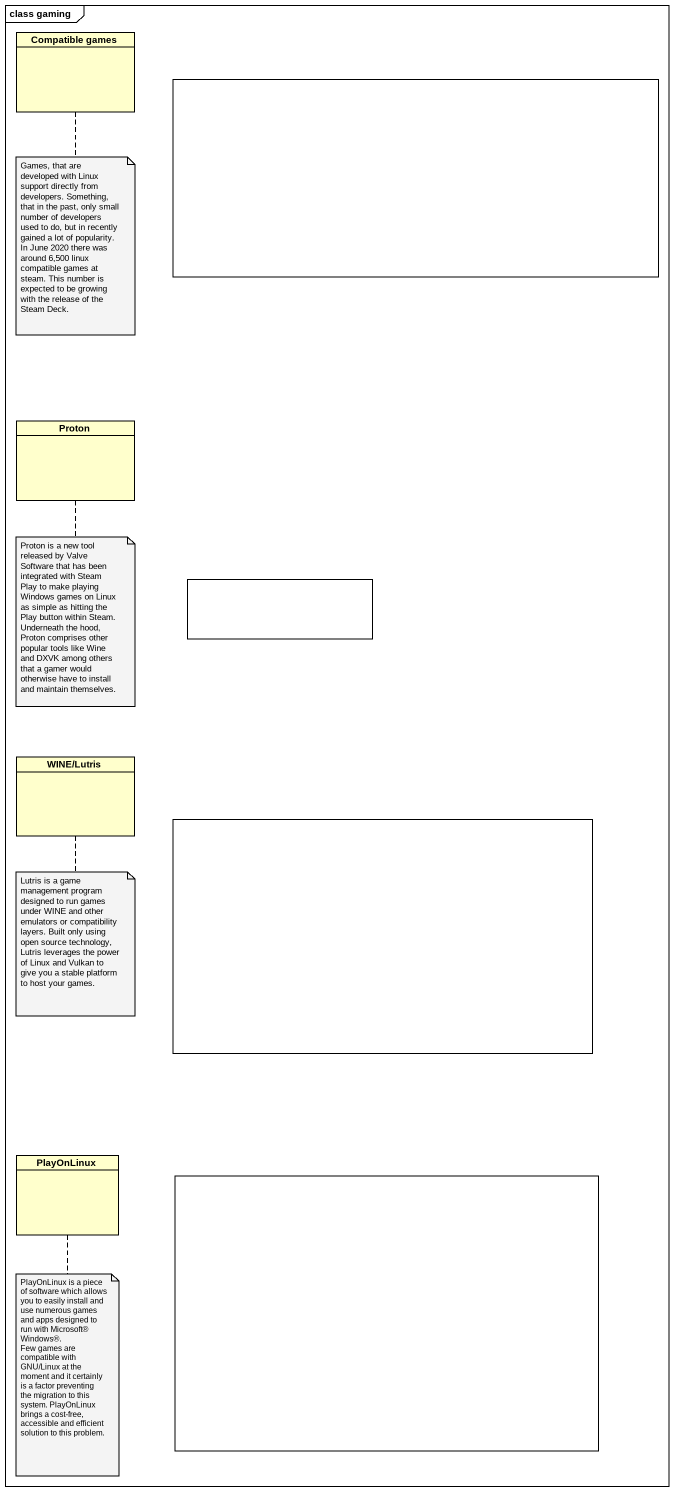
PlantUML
@startuml
mainframe class gaming
allowmixing
hide circle
hide empty members
class "Compatible games" as Compatible_games
rectangle " " as rectangle1
class Proton
rectangle " " as rectangle2
class "WINE/Lutris" as WINE_Lutris
rectangle " " as rectangle3
class PlayOnLinux
rectangle " " as rectangle4
note bottom of Compatible_games : Games, that are developed with Linux support directly from developers. Something, that in the past, only small number of developers used to do, but in recently gained a lot of popularity. In June 2020 there was around 6,500 linux compatible games at steam. This number is expected to be growing with the release of the Steam Deck.
note bottom of Proton : Proton is a new tool released by Valve Software that has been integrated with Steam Play to make playing Windows games on Linux as simple as hitting the Play button within Steam. Underneath the hood, Proton comprises other popular tools like Wine and DXVK among others that a gamer would otherwise have to install and maintain themselves.
note bottom of WINE_Lutris : Lutris is a game management program designed to run games under WINE and other emulators or compatibility layers. Built only using open source technology, Lutris leverages the power of Linux and Vulkan to give you a stable platform to host your games.
note bottom of PlayOnLinux
  PlayOnLinux is a piece of software which allows you to easily install and use numerous games and apps designed to run with Microsoft® Windows®.
  Few games are compatible with GNU/Linux at the moment and it certainly is a factor preventing the migration to this system. PlayOnLinux brings a cost-free, accessible and efficient solution to this problem.
end note
@enduml
